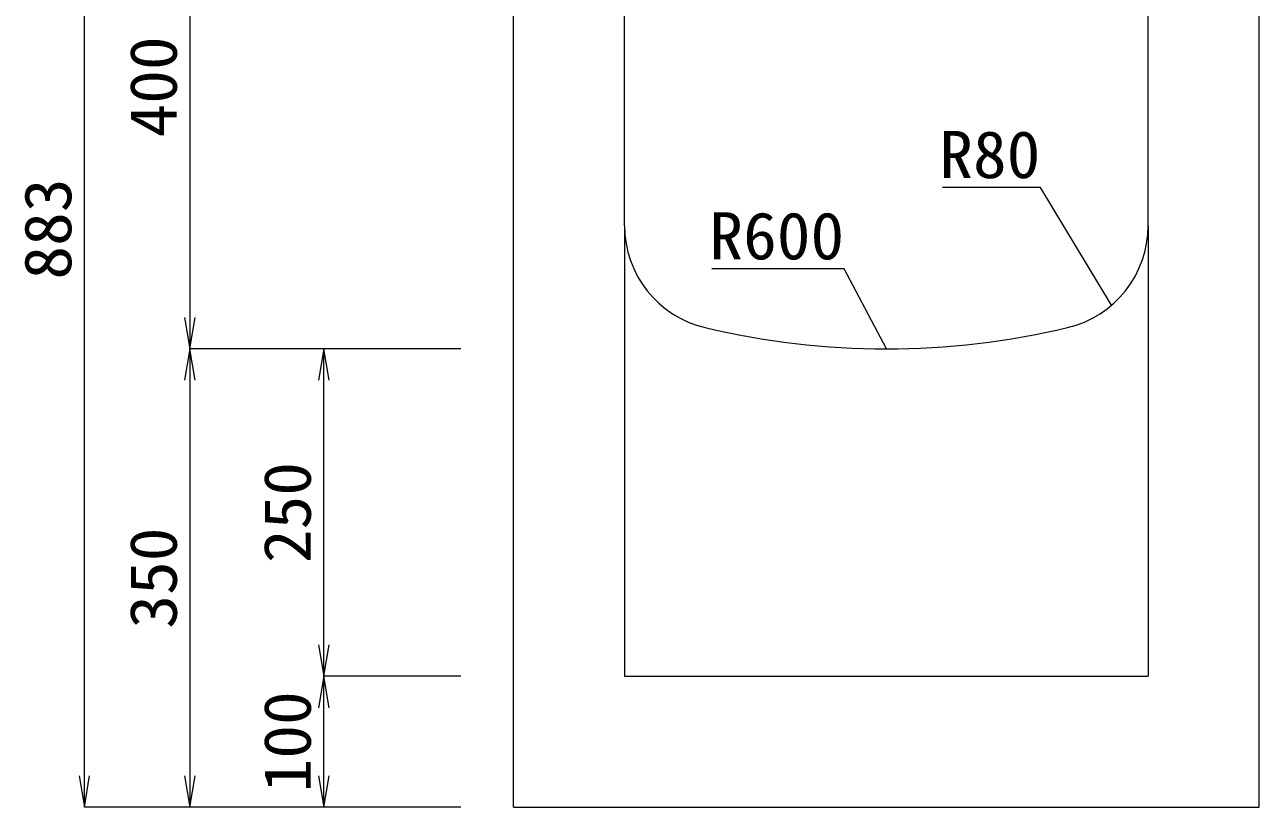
# Model space of a CAD drawing. Units: millimetres at full size. Extents: x -734 to 58102, y 49499 to 87169.
# Drawn here: x 33628 to 34571, y 63971 to 64569 of the extents above; entities that cross this region are included whole.
import ezdxf
from ezdxf.enums import TextEntityAlignment as Align

# ---------------------------------------------------------------- set-up
doc = ezdxf.new("R2010")
doc.units = ezdxf.units.MM
doc.header["$LTSCALE"] = 50
for name, color, linetype, lineweight in [('寸法線', 7, 'Continuous', 13), ('引出線', 4, 'Continuous', 13), ('本体', 2, 'Continuous', 20)]:
    doc.layers.add(name, color=color, linetype=linetype, lineweight=lineweight)
doc.styles.add('ＭＳ 明朝', font='')
doc.styles.get('ＭＳ 明朝').set_extended_font_data('MS Mincho')

# ---------------------------------------------------------------- blocks, each defined once
blk = doc.blocks.new('open_arrow')
at = {"color": 0, "linetype": 'Continuous', "lineweight": -2}
blk.add_lwpolyline([(7.5, 1.25), (0, 0), (7.5, -1.25)], dxfattribs=at)

msp = doc.modelspace()

# ---------------------------------------------------------------- linework, layer by layer
at = {"layer": '寸法線'}
for p, q in [((33673.28, 63971.2), (33673.28, 64854.2)), ((33753.92, 64721.2), (33753.92, 64321.2)), ((33961.07, 64321.2), (33753.92, 64321.2)), ((33753.92, 64321.2), (33753.92, 63971.2)), ((33961.07, 64321.2), (33753.92, 64321.2)), ((33856.29, 64071.2), (33856.29, 64321.2)), ((33961.07, 64321.2), (33856.29, 64321.2)), ((33961.07, 64071.2), (33856.29, 64071.2)), ((33856.29, 63971.2), (33856.29, 64071.2)), ((33961.07, 64071.2), (33856.29, 64071.2)), ((33961.07, 63971.2), (33673.28, 63971.2)), ((33961.07, 63971.2), (33753.92, 63971.2)), ((33961.07, 63971.2), (33856.29, 63971.2))]:
    msp.add_line(p, q, dxfattribs=at)
at = {"layer": '引出線'}
for points in [[(34458.18, 64354.51), (34403.77, 64444.41), (34329.1, 64444.41)], [(34286.09, 64321.2), (34253.87, 64382.34), (34152.87, 64382.34)]]:
    msp.add_lwpolyline(points, dxfattribs=at)
at = {"layer": '本体'}
for p, q in [((34001.09, 63971.2), (34001.09, 64721.2)), ((34086.09, 64415.23), (34086.09, 64721.2)), ((34486.09, 64415.23), (34486.09, 64721.2)), ((34571.09, 63971.2), (34571.09, 64721.2)), ((34086.09, 64415.23), (34086.09, 64071.2)), ((34486.09, 64415.23), (34486.09, 64071.2)), ((34086.09, 64071.2), (34486.09, 64071.2)), ((34001.09, 63971.2), (34571.09, 63971.2))]:
    msp.add_line(p, q, dxfattribs=at)
for centre, radius, start, end in [((34166.09, 64415.23), 80, 180, 256.65766), ((34406.09, 64415.23), 80, 283.34233, 0), ((34286.09, 64921.2), 600, 256.65762, 283.34237)]:
    msp.add_arc(centre, radius, start, end, dxfattribs=at)

# ---------------------------------------------------------------- block references
at = {"layer": '寸法線', "xscale": 3.2, "yscale": 3.2}
for p, rotation in [((33753.92, 64321.2), 90), ((33753.92, 64321.2), 270), ((33856.29, 64321.2), 270), ((33856.29, 64071.2), 90), ((33856.29, 64071.2), 270), ((33673.28, 63971.2), 90), ((33753.92, 63971.2), 90), ((33856.29, 63971.2), 90)]:
    msp.add_blockref('open_arrow', p, dxfattribs=dict(at, rotation=rotation))
at = {"layer": '引出線', "xscale": 0.0533, "yscale": 0.0533}
for p, rotation in [((34458.18, 64354.51), 121.2), ((34286.09, 64321.2), 117.8)]:
    msp.add_blockref('open_arrow', p, dxfattribs=dict(at, rotation=rotation))

# ---------------------------------------------------------------- texts
at = {"layer": '寸法線', "style": 'ＭＳ 明朝', "width": 1.05}
for s, p in [('400', (33725.9, 64521.2)), ('883', (33645.26, 64412.7)), ('250', (33828.27, 64196.2)), ('350', (33725.9, 64146.2)), ('100', (33828.27, 64021.2))]:
    msp.add_text(s, height=36.03, rotation=90, dxfattribs=at).set_placement(p, align=Align.MIDDLE_CENTER)
at = {"layer": '引出線', "style": 'ＭＳ 明朝', "width": 1.05}
for s, p in [('R80', (34403.77, 64487.61)), ('R600', (34253.87, 64425.54))]:
    msp.add_text(s, height=36.03, dxfattribs=at).set_placement(p, align=Align.TOP_RIGHT)

doc.saveas('drawing.dxf')
